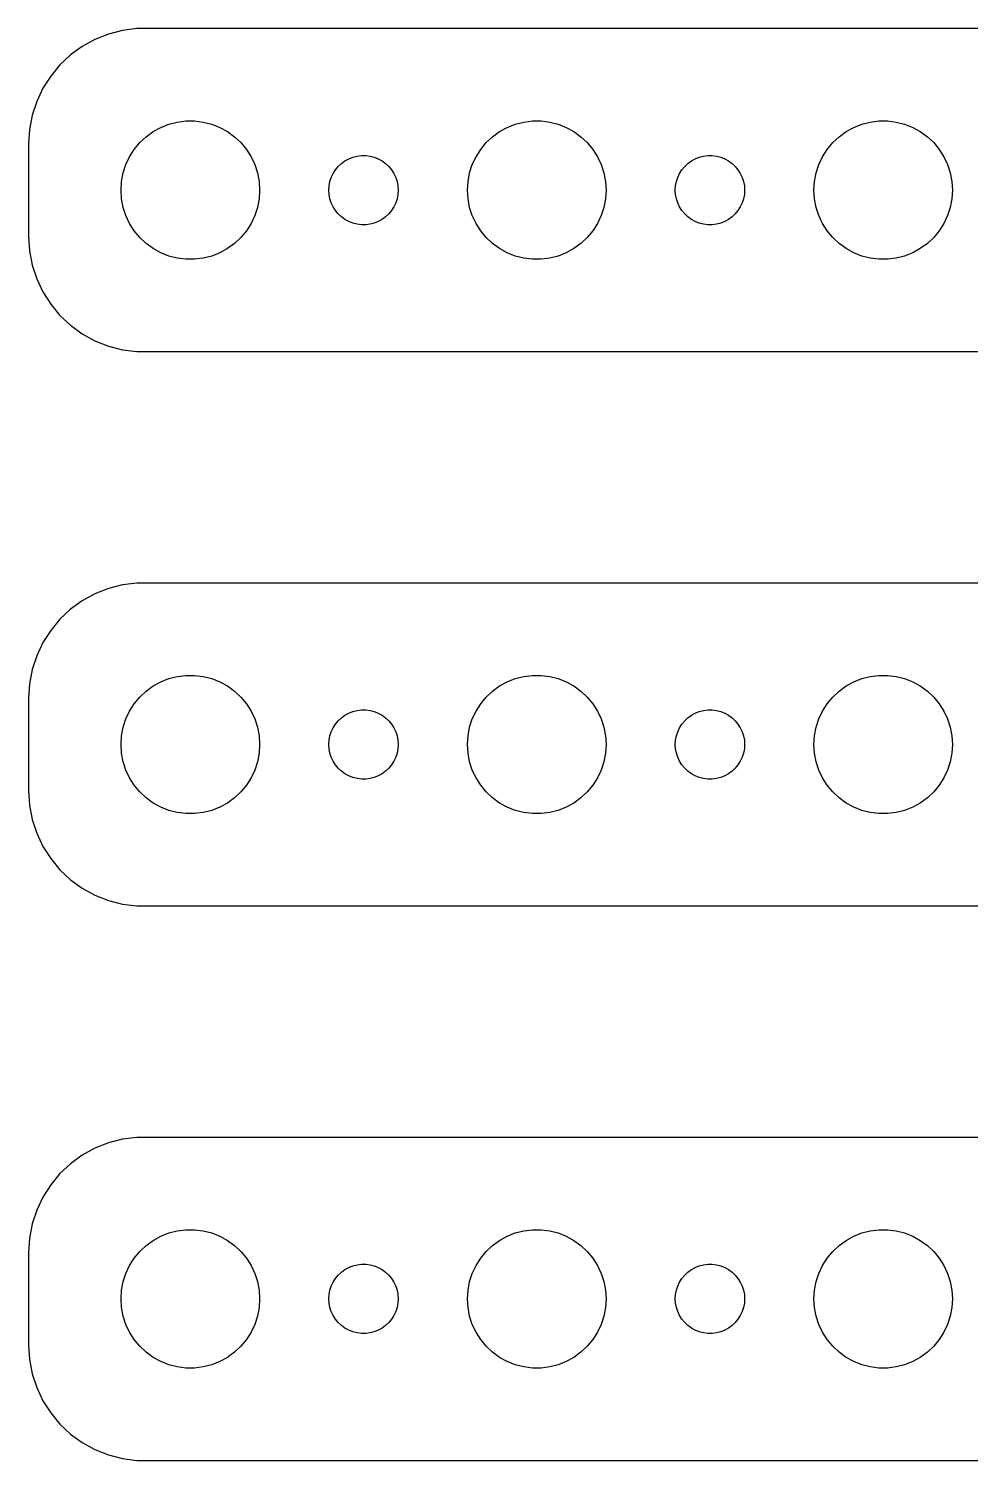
# Model space of a CAD drawing. Header units: metres. Extents: x -82 to 82, y 41 to 103.
# Drawn here: x -82 to -41.2, y 41 to 103 of the extents above; entities that cross this region are included whole.
import ezdxf

# ---------------------------------------------------------------- set-up
doc = ezdxf.new("R2010")
doc.units = ezdxf.units.M

msp = doc.modelspace()

# ---------------------------------------------------------------- linework, layer by layer
for p, q in [((-77.9369, 102.911), (-78.5451, 102.755)), ((-77.3139, 102.99), (-77.9369, 102.911)), ((77.3139, 102.99), (-77.3139, 102.99)), ((-79.1289, 102.524), (-79.6791, 102.222)), ((-78.5451, 102.755), (-79.1289, 102.524)), ((-80.1871, 101.853), (-80.6448, 101.423)), ((-79.6791, 102.222), (-80.1871, 101.853)), ((-80.6448, 101.423), (-81.0451, 100.939)), ((-81.3815, 100.409), (-81.6489, 99.8406)), ((-81.0451, 100.939), (-81.3815, 100.409)), ((-81.6489, 99.8406), (-81.8429, 99.2434)), ((-81.8429, 99.2434), (-81.9606, 98.6267)), ((-81.9606, 98.6267), (-82, 98)), ((-76.6075, 98.533), (-76.2773, 98.7145)), ((-76.2773, 98.7145), (-75.927, 98.8532)), ((-75.927, 98.8532), (-75.5621, 98.9469)), ((-75.5621, 98.9469), (-75.1884, 98.9941)), ((-75.1884, 98.9941), (-74.8116, 98.9941)), ((-74.8116, 98.9941), (-74.4379, 98.9469)), ((-74.4379, 98.9469), (-74.073, 98.8532)), ((-74.073, 98.8532), (-73.7227, 98.7145)), ((-73.7227, 98.7145), (-73.3925, 98.533)), ((-61.6075, 98.533), (-61.2773, 98.7145)), ((-61.2773, 98.7145), (-60.927, 98.8532)), ((-60.927, 98.8532), (-60.5621, 98.9469)), ((-60.5621, 98.9469), (-60.1884, 98.9941)), ((-60.1884, 98.9941), (-59.8116, 98.9941)), ((-59.8116, 98.9941), (-59.4379, 98.9469)), ((-59.4379, 98.9469), (-59.0729, 98.8532)), ((-59.0729, 98.8532), (-58.7227, 98.7145)), ((-58.7227, 98.7145), (-58.3925, 98.533)), ((-46.6075, 98.533), (-46.2773, 98.7145)), ((-46.2773, 98.7145), (-45.927, 98.8532)), ((-45.927, 98.8532), (-45.5621, 98.9469)), ((-45.5621, 98.9469), (-45.1884, 98.9941)), ((-45.1884, 98.9941), (-44.8116, 98.9941)), ((-44.8116, 98.9941), (-44.4379, 98.9469)), ((-44.4379, 98.9469), (-44.0729, 98.8532)), ((-44.0729, 98.8532), (-43.7227, 98.7145)), ((-43.7227, 98.7145), (-43.3925, 98.533)), ((-82, 98), (-82, 94)), ((-77.427, 97.7634), (-77.1869, 98.0536)), ((-77.1869, 98.0536), (-76.9123, 98.3115)), ((-76.9123, 98.3115), (-76.6075, 98.533)), ((-73.3925, 98.533), (-73.0877, 98.3115)), ((-73.0877, 98.3115), (-72.8131, 98.0536)), ((-72.8131, 98.0536), (-72.573, 97.7634)), ((-62.427, 97.7634), (-62.1869, 98.0536)), ((-62.1869, 98.0536), (-61.9123, 98.3115)), ((-61.9123, 98.3115), (-61.6075, 98.533)), ((-58.3925, 98.533), (-58.0877, 98.3115)), ((-58.0877, 98.3115), (-57.8131, 98.0536)), ((-57.8131, 98.0536), (-57.5729, 97.7634)), ((-47.427, 97.7634), (-47.1869, 98.0536)), ((-47.1869, 98.0536), (-46.9123, 98.3115)), ((-46.9123, 98.3115), (-46.6075, 98.533)), ((-43.3925, 98.533), (-43.0877, 98.3115)), ((-43.0877, 98.3115), (-42.8131, 98.0536)), ((-42.8131, 98.0536), (-42.5729, 97.7634)), ((-77.7893, 97.1044), (-77.6289, 97.4453)), ((-77.6289, 97.4453), (-77.427, 97.7634)), ((-72.573, 97.7634), (-72.3711, 97.4453)), ((-72.3711, 97.4453), (-72.2107, 97.1044)), ((-68.3037, 97.2665), (-68.1387, 97.3572)), ((-68.1387, 97.3572), (-67.9635, 97.4266)), ((-67.9635, 97.4266), (-67.7811, 97.4734)), ((-67.7811, 97.4734), (-67.5942, 97.497)), ((-67.5942, 97.497), (-67.4058, 97.497)), ((-67.4058, 97.497), (-67.2189, 97.4734)), ((-67.2189, 97.4734), (-67.0365, 97.4266)), ((-67.0365, 97.4266), (-66.8613, 97.3572)), ((-66.8613, 97.3572), (-66.6963, 97.2665)), ((-62.7893, 97.1044), (-62.6289, 97.4453)), ((-62.6289, 97.4453), (-62.427, 97.7634)), ((-57.5729, 97.7634), (-57.3711, 97.4453)), ((-57.3711, 97.4453), (-57.2107, 97.1044)), ((-53.3037, 97.2665), (-53.1387, 97.3572)), ((-53.1387, 97.3572), (-52.9635, 97.4266)), ((-52.9635, 97.4266), (-52.7811, 97.4734)), ((-52.7811, 97.4734), (-52.5942, 97.497)), ((-52.5942, 97.497), (-52.4058, 97.497)), ((-52.4058, 97.497), (-52.2189, 97.4734)), ((-52.2189, 97.4734), (-52.0365, 97.4266)), ((-52.0365, 97.4266), (-51.8613, 97.3572)), ((-51.8613, 97.3572), (-51.6963, 97.2665)), ((-47.7893, 97.1044), (-47.6289, 97.4453)), ((-47.6289, 97.4453), (-47.427, 97.7634)), ((-42.5729, 97.7634), (-42.3711, 97.4453)), ((-42.3711, 97.4453), (-42.2107, 97.1044)), ((-77.9763, 96.376), (-77.9057, 96.7461)), ((-77.9057, 96.7461), (-77.7893, 97.1044)), ((-72.2107, 97.1044), (-72.0943, 96.7461)), ((-72.0943, 96.7461), (-72.0237, 96.376)), ((-68.8947, 96.5522), (-68.8145, 96.7226)), ((-68.8145, 96.7226), (-68.7135, 96.8817)), ((-68.7135, 96.8817), (-68.5934, 97.0268)), ((-68.5934, 97.0268), (-68.4561, 97.1558)), ((-68.4561, 97.1558), (-68.3037, 97.2665)), ((-66.6963, 97.2665), (-66.5439, 97.1558)), ((-66.5439, 97.1558), (-66.4065, 97.0268)), ((-66.4065, 97.0268), (-66.2865, 96.8817)), ((-66.2865, 96.8817), (-66.1855, 96.7226)), ((-66.1855, 96.7226), (-66.1053, 96.5522)), ((-62.9763, 96.376), (-62.9057, 96.7461)), ((-62.9057, 96.7461), (-62.7893, 97.1044)), ((-57.2107, 97.1044), (-57.0942, 96.7461)), ((-57.0942, 96.7461), (-57.0237, 96.376)), ((-53.8947, 96.5522), (-53.8145, 96.7226)), ((-53.8145, 96.7226), (-53.7135, 96.8817)), ((-53.7135, 96.8817), (-53.5934, 97.0268)), ((-53.5934, 97.0268), (-53.4561, 97.1558)), ((-53.4561, 97.1558), (-53.3037, 97.2665)), ((-51.6963, 97.2665), (-51.5439, 97.1558)), ((-51.5439, 97.1558), (-51.4065, 97.0268)), ((-51.4065, 97.0268), (-51.2865, 96.8817)), ((-51.2865, 96.8817), (-51.1855, 96.7226)), ((-51.1855, 96.7226), (-51.1053, 96.5522)), ((-47.9763, 96.376), (-47.9057, 96.7461)), ((-47.9057, 96.7461), (-47.7893, 97.1044)), ((-42.2107, 97.1044), (-42.0942, 96.7461)), ((-42.0942, 96.7461), (-42.0237, 96.376)), ((-78, 96), (-77.9763, 96.376)), ((-72.0237, 96.376), (-72, 96)), ((-69, 96), (-68.9882, 96.188)), ((-68.9882, 96.188), (-68.9529, 96.373)), ((-68.9529, 96.373), (-68.8947, 96.5522)), ((-66.1053, 96.5522), (-66.0471, 96.373)), ((-66.0471, 96.373), (-66.0118, 96.188)), ((-66.0118, 96.188), (-66, 96)), ((-63, 96), (-62.9763, 96.376)), ((-57.0237, 96.376), (-57, 96)), ((-54, 96), (-53.9882, 96.188)), ((-53.9882, 96.188), (-53.9529, 96.373)), ((-53.9529, 96.373), (-53.8947, 96.5522)), ((-51.1053, 96.5522), (-51.0471, 96.373)), ((-51.0471, 96.373), (-51.0118, 96.188)), ((-51.0118, 96.188), (-51, 96)), ((-48, 96), (-47.9763, 96.376)), ((-42.0237, 96.376), (-42, 96)), ((-77.9763, 95.624), (-78, 96)), ((-77.9057, 95.2539), (-77.9763, 95.624)), ((-72.0237, 95.624), (-72.0943, 95.2539)), ((-72, 96), (-72.0237, 95.624)), ((-68.9882, 95.812), (-69, 96)), ((-68.9529, 95.627), (-68.9882, 95.812)), ((-68.8947, 95.4478), (-68.9529, 95.627)), ((-66.0471, 95.627), (-66.1053, 95.4478)), ((-66.0118, 95.812), (-66.0471, 95.627)), ((-66, 96), (-66.0118, 95.812)), ((-62.9763, 95.624), (-63, 96)), ((-62.9057, 95.2539), (-62.9763, 95.624)), ((-57.0237, 95.624), (-57.0942, 95.2539)), ((-57, 96), (-57.0237, 95.624)), ((-53.9882, 95.812), (-54, 96)), ((-53.9529, 95.627), (-53.9882, 95.812)), ((-53.8947, 95.4478), (-53.9529, 95.627)), ((-51.0471, 95.627), (-51.1053, 95.4478)), ((-51.0118, 95.812), (-51.0471, 95.627)), ((-51, 96), (-51.0118, 95.812)), ((-47.9763, 95.624), (-48, 96)), ((-47.9057, 95.2539), (-47.9763, 95.624)), ((-42.0237, 95.624), (-42.0942, 95.2539)), ((-42, 96), (-42.0237, 95.624)), ((-77.7893, 94.8956), (-77.9057, 95.2539)), ((-77.6289, 94.5547), (-77.7893, 94.8956)), ((-72.2107, 94.8956), (-72.3711, 94.5547)), ((-72.0943, 95.2539), (-72.2107, 94.8956)), ((-68.8145, 95.2774), (-68.8947, 95.4478)), ((-68.7135, 95.1183), (-68.8145, 95.2774)), ((-68.5934, 94.9732), (-68.7135, 95.1183)), ((-68.4561, 94.8442), (-68.5934, 94.9732)), ((-68.3037, 94.7335), (-68.4561, 94.8442)), ((-66.5439, 94.8442), (-66.6963, 94.7335)), ((-66.4065, 94.9732), (-66.5439, 94.8442)), ((-66.2865, 95.1183), (-66.4065, 94.9732)), ((-66.1855, 95.2774), (-66.2865, 95.1183)), ((-66.1053, 95.4478), (-66.1855, 95.2774)), ((-62.7893, 94.8956), (-62.9057, 95.2539)), ((-62.6289, 94.5547), (-62.7893, 94.8956)), ((-57.2107, 94.8956), (-57.3711, 94.5547)), ((-57.0942, 95.2539), (-57.2107, 94.8956)), ((-53.8145, 95.2774), (-53.8947, 95.4478)), ((-53.7135, 95.1183), (-53.8145, 95.2774)), ((-53.5934, 94.9732), (-53.7135, 95.1183)), ((-53.4561, 94.8442), (-53.5934, 94.9732)), ((-53.3037, 94.7335), (-53.4561, 94.8442)), ((-51.5439, 94.8442), (-51.6963, 94.7335)), ((-51.4065, 94.9732), (-51.5439, 94.8442)), ((-51.2865, 95.1183), (-51.4065, 94.9732)), ((-51.1855, 95.2774), (-51.2865, 95.1183)), ((-51.1053, 95.4478), (-51.1855, 95.2774)), ((-47.7893, 94.8956), (-47.9057, 95.2539)), ((-47.6289, 94.5547), (-47.7893, 94.8956)), ((-42.2107, 94.8956), (-42.3711, 94.5547)), ((-42.0942, 95.2539), (-42.2107, 94.8956)), ((-77.427, 94.2366), (-77.6289, 94.5547)), ((-77.1869, 93.9464), (-77.427, 94.2366)), ((-72.573, 94.2366), (-72.8131, 93.9464)), ((-72.3711, 94.5547), (-72.573, 94.2366)), ((-68.1387, 94.6428), (-68.3037, 94.7335)), ((-67.9635, 94.5734), (-68.1387, 94.6428)), ((-67.7811, 94.5266), (-67.9635, 94.5734)), ((-67.5942, 94.503), (-67.7811, 94.5266)), ((-67.4058, 94.503), (-67.5942, 94.503)), ((-67.2189, 94.5266), (-67.4058, 94.503)), ((-67.0365, 94.5734), (-67.2189, 94.5266)), ((-66.8613, 94.6428), (-67.0365, 94.5734)), ((-66.6963, 94.7335), (-66.8613, 94.6428)), ((-62.427, 94.2366), (-62.6289, 94.5547)), ((-62.1869, 93.9464), (-62.427, 94.2366)), ((-57.5729, 94.2366), (-57.8131, 93.9464)), ((-57.3711, 94.5547), (-57.5729, 94.2366)), ((-53.1387, 94.6428), (-53.3037, 94.7335)), ((-52.9635, 94.5734), (-53.1387, 94.6428)), ((-52.7811, 94.5266), (-52.9635, 94.5734)), ((-52.5942, 94.503), (-52.7811, 94.5266)), ((-52.4058, 94.503), (-52.5942, 94.503)), ((-52.2189, 94.5266), (-52.4058, 94.503)), ((-52.0365, 94.5734), (-52.2189, 94.5266)), ((-51.8613, 94.6428), (-52.0365, 94.5734)), ((-51.6963, 94.7335), (-51.8613, 94.6428)), ((-47.427, 94.2366), (-47.6289, 94.5547)), ((-47.1869, 93.9464), (-47.427, 94.2366)), ((-42.5729, 94.2366), (-42.8131, 93.9464)), ((-42.3711, 94.5547), (-42.5729, 94.2366)), ((-82, 94), (-81.9606, 93.3733)), ((-76.9123, 93.6885), (-77.1869, 93.9464)), ((-76.6075, 93.467), (-76.9123, 93.6885)), ((-73.0877, 93.6885), (-73.3925, 93.467)), ((-72.8131, 93.9464), (-73.0877, 93.6885)), ((-61.9123, 93.6885), (-62.1869, 93.9464)), ((-61.6075, 93.467), (-61.9123, 93.6885)), ((-58.0877, 93.6885), (-58.3925, 93.467)), ((-57.8131, 93.9464), (-58.0877, 93.6885)), ((-46.9123, 93.6885), (-47.1869, 93.9464)), ((-46.6075, 93.467), (-46.9123, 93.6885)), ((-43.0877, 93.6885), (-43.3925, 93.467)), ((-42.8131, 93.9464), (-43.0877, 93.6885)), ((-81.9606, 93.3733), (-81.8429, 92.7566)), ((-76.2773, 93.2855), (-76.6075, 93.467)), ((-75.927, 93.1468), (-76.2773, 93.2855)), ((-75.5621, 93.0531), (-75.927, 93.1468)), ((-75.1884, 93.0059), (-75.5621, 93.0531)), ((-74.8116, 93.0059), (-75.1884, 93.0059)), ((-74.4379, 93.0531), (-74.8116, 93.0059)), ((-74.073, 93.1468), (-74.4379, 93.0531)), ((-73.7227, 93.2855), (-74.073, 93.1468)), ((-73.3925, 93.467), (-73.7227, 93.2855)), ((-61.2773, 93.2855), (-61.6075, 93.467)), ((-60.927, 93.1468), (-61.2773, 93.2855)), ((-60.5621, 93.0531), (-60.927, 93.1468)), ((-60.1884, 93.0059), (-60.5621, 93.0531)), ((-59.8116, 93.0059), (-60.1884, 93.0059)), ((-59.4379, 93.0531), (-59.8116, 93.0059)), ((-59.0729, 93.1468), (-59.4379, 93.0531)), ((-58.7227, 93.2855), (-59.0729, 93.1468)), ((-58.3925, 93.467), (-58.7227, 93.2855)), ((-46.2773, 93.2855), (-46.6075, 93.467)), ((-45.927, 93.1468), (-46.2773, 93.2855)), ((-45.5621, 93.0531), (-45.927, 93.1468)), ((-45.1884, 93.0059), (-45.5621, 93.0531)), ((-44.8116, 93.0059), (-45.1884, 93.0059)), ((-44.4379, 93.0531), (-44.8116, 93.0059)), ((-44.0729, 93.1468), (-44.4379, 93.0531)), ((-43.7227, 93.2855), (-44.0729, 93.1468)), ((-43.3925, 93.467), (-43.7227, 93.2855)), ((-81.8429, 92.7566), (-81.6489, 92.1594)), ((-81.6489, 92.1594), (-81.3815, 91.5912)), ((-81.3815, 91.5912), (-81.0451, 91.0611)), ((-81.0451, 91.0611), (-80.6448, 90.5773)), ((-80.6448, 90.5773), (-80.1871, 90.1474)), ((-80.1871, 90.1474), (-79.6791, 89.7784)), ((-79.6791, 89.7784), (-79.1289, 89.4759)), ((-79.1289, 89.4759), (-78.5451, 89.2447)), ((-78.5451, 89.2447), (-77.9369, 89.0886)), ((-77.9369, 89.0886), (-77.3139, 89.0099)), ((-77.3139, 89.0099), (77.3139, 89.0099)), ((-78.5451, 78.7553), (-79.1289, 78.5241)), ((-77.9369, 78.9114), (-78.5451, 78.7553)), ((-77.3139, 78.9901), (-77.9369, 78.9114)), ((77.3139, 78.9901), (-77.3139, 78.9901)), ((-79.6791, 78.2216), (-80.1871, 77.8526)), ((-79.1289, 78.5241), (-79.6791, 78.2216)), ((-80.1871, 77.8526), (-80.6448, 77.4227)), ((-81.0451, 76.9389), (-81.3815, 76.4088)), ((-80.6448, 77.4227), (-81.0451, 76.9389)), ((-81.3815, 76.4088), (-81.6489, 75.8406)), ((-81.6489, 75.8406), (-81.8429, 75.2434)), ((-81.8429, 75.2434), (-81.9606, 74.6267)), ((-81.9606, 74.6267), (-82, 74)), ((-76.9123, 74.3115), (-76.6075, 74.533)), ((-76.6075, 74.533), (-76.2773, 74.7145)), ((-76.2773, 74.7145), (-75.927, 74.8532)), ((-75.927, 74.8532), (-75.5621, 74.9469)), ((-75.5621, 74.9469), (-75.1884, 74.9941)), ((-75.1884, 74.9941), (-74.8116, 74.9941)), ((-74.8116, 74.9941), (-74.4379, 74.9469)), ((-74.4379, 74.9469), (-74.073, 74.8532)), ((-74.073, 74.8532), (-73.7227, 74.7145)), ((-73.7227, 74.7145), (-73.3925, 74.533)), ((-73.3925, 74.533), (-73.0877, 74.3115)), ((-61.9123, 74.3115), (-61.6075, 74.533)), ((-61.6075, 74.533), (-61.2773, 74.7145)), ((-61.2773, 74.7145), (-60.927, 74.8532)), ((-60.927, 74.8532), (-60.5621, 74.9469)), ((-60.5621, 74.9469), (-60.1884, 74.9941)), ((-60.1884, 74.9941), (-59.8116, 74.9941)), ((-59.8116, 74.9941), (-59.4379, 74.9469)), ((-59.4379, 74.9469), (-59.0729, 74.8532)), ((-59.0729, 74.8532), (-58.7227, 74.7145)), ((-58.7227, 74.7145), (-58.3925, 74.533)), ((-58.3925, 74.533), (-58.0877, 74.3115)), ((-46.9123, 74.3115), (-46.6075, 74.533)), ((-46.6075, 74.533), (-46.2773, 74.7145)), ((-46.2773, 74.7145), (-45.927, 74.8532)), ((-45.927, 74.8532), (-45.5621, 74.9469)), ((-45.5621, 74.9469), (-45.1884, 74.9941)), ((-45.1884, 74.9941), (-44.8116, 74.9941)), ((-44.8116, 74.9941), (-44.4379, 74.9469)), ((-44.4379, 74.9469), (-44.0729, 74.8532)), ((-44.0729, 74.8532), (-43.7227, 74.7145)), ((-43.7227, 74.7145), (-43.3925, 74.533)), ((-43.3925, 74.533), (-43.0877, 74.3115)), ((-82, 74), (-82, 70)), ((-77.6289, 73.4453), (-77.427, 73.7634)), ((-77.427, 73.7634), (-77.1869, 74.0536)), ((-77.1869, 74.0536), (-76.9123, 74.3115)), ((-73.0877, 74.3115), (-72.8131, 74.0536)), ((-72.8131, 74.0536), (-72.573, 73.7634)), ((-72.573, 73.7634), (-72.3711, 73.4453)), ((-62.6289, 73.4453), (-62.427, 73.7634)), ((-62.427, 73.7634), (-62.1869, 74.0536)), ((-62.1869, 74.0536), (-61.9123, 74.3115)), ((-58.0877, 74.3115), (-57.8131, 74.0536)), ((-57.8131, 74.0536), (-57.5729, 73.7634)), ((-57.5729, 73.7634), (-57.3711, 73.4453)), ((-47.6289, 73.4453), (-47.427, 73.7634)), ((-47.427, 73.7634), (-47.1869, 74.0536)), ((-47.1869, 74.0536), (-46.9123, 74.3115)), ((-43.0877, 74.3115), (-42.8131, 74.0536)), ((-42.8131, 74.0536), (-42.5729, 73.7634)), ((-42.5729, 73.7634), (-42.3711, 73.4453)), ((-77.7893, 73.1044), (-77.6289, 73.4453)), ((-72.3711, 73.4453), (-72.2107, 73.1044)), ((-68.5934, 73.0268), (-68.4561, 73.1558)), ((-68.4561, 73.1558), (-68.3037, 73.2665)), ((-68.3037, 73.2665), (-68.1387, 73.3572)), ((-68.1387, 73.3572), (-67.9635, 73.4266)), ((-67.9635, 73.4266), (-67.7811, 73.4734)), ((-67.7811, 73.4734), (-67.5942, 73.497)), ((-67.5942, 73.497), (-67.4058, 73.497)), ((-67.4058, 73.497), (-67.2189, 73.4734)), ((-67.2189, 73.4734), (-67.0365, 73.4266)), ((-67.0365, 73.4266), (-66.8613, 73.3572)), ((-66.8613, 73.3572), (-66.6963, 73.2665)), ((-66.6963, 73.2665), (-66.5439, 73.1558)), ((-66.5439, 73.1558), (-66.4065, 73.0268)), ((-62.7893, 73.1044), (-62.6289, 73.4453)), ((-57.3711, 73.4453), (-57.2107, 73.1044)), ((-53.5934, 73.0268), (-53.4561, 73.1558)), ((-53.4561, 73.1558), (-53.3037, 73.2665)), ((-53.3037, 73.2665), (-53.1387, 73.3572)), ((-53.1387, 73.3572), (-52.9635, 73.4266)), ((-52.9635, 73.4266), (-52.7811, 73.4734)), ((-52.7811, 73.4734), (-52.5942, 73.497)), ((-52.5942, 73.497), (-52.4058, 73.497)), ((-52.4058, 73.497), (-52.2189, 73.4734)), ((-52.2189, 73.4734), (-52.0365, 73.4266)), ((-52.0365, 73.4266), (-51.8613, 73.3572)), ((-51.8613, 73.3572), (-51.6963, 73.2665)), ((-51.6963, 73.2665), (-51.5439, 73.1558)), ((-51.5439, 73.1558), (-51.4065, 73.0268)), ((-47.7893, 73.1044), (-47.6289, 73.4453)), ((-42.3711, 73.4453), (-42.2107, 73.1044)), ((-77.9763, 72.376), (-77.9057, 72.7461)), ((-77.9057, 72.7461), (-77.7893, 73.1044)), ((-72.2107, 73.1044), (-72.0943, 72.7461)), ((-72.0943, 72.7461), (-72.0237, 72.376)), ((-68.9529, 72.373), (-68.8947, 72.5522)), ((-68.8947, 72.5522), (-68.8145, 72.7226)), ((-68.8145, 72.7226), (-68.7135, 72.8817)), ((-68.7135, 72.8817), (-68.5934, 73.0268)), ((-66.4065, 73.0268), (-66.2865, 72.8817)), ((-66.2865, 72.8817), (-66.1855, 72.7226)), ((-66.1855, 72.7226), (-66.1053, 72.5522)), ((-66.1053, 72.5522), (-66.0471, 72.373)), ((-62.9763, 72.376), (-62.9057, 72.7461)), ((-62.9057, 72.7461), (-62.7893, 73.1044)), ((-57.2107, 73.1044), (-57.0942, 72.7461)), ((-57.0942, 72.7461), (-57.0237, 72.376)), ((-53.9529, 72.373), (-53.8947, 72.5522)), ((-53.8947, 72.5522), (-53.8145, 72.7226)), ((-53.8145, 72.7226), (-53.7135, 72.8817)), ((-53.7135, 72.8817), (-53.5934, 73.0268)), ((-51.4065, 73.0268), (-51.2865, 72.8817)), ((-51.2865, 72.8817), (-51.1855, 72.7226)), ((-51.1855, 72.7226), (-51.1053, 72.5522)), ((-51.1053, 72.5522), (-51.0471, 72.373)), ((-47.9763, 72.376), (-47.9057, 72.7461)), ((-47.9057, 72.7461), (-47.7893, 73.1044)), ((-42.2107, 73.1044), (-42.0942, 72.7461)), ((-42.0942, 72.7461), (-42.0237, 72.376)), ((-78, 72), (-77.9763, 72.376)), ((-77.9763, 71.624), (-78, 72)), ((-72.0237, 72.376), (-72, 72)), ((-72, 72), (-72.0237, 71.624)), ((-69, 72), (-68.9882, 72.188)), ((-68.9882, 71.812), (-69, 72)), ((-68.9882, 72.188), (-68.9529, 72.373)), ((-66.0471, 72.373), (-66.0118, 72.188)), ((-66.0118, 72.188), (-66, 72)), ((-66, 72), (-66.0118, 71.812)), ((-63, 72), (-62.9763, 72.376)), ((-62.9763, 71.624), (-63, 72)), ((-57.0237, 72.376), (-57, 72)), ((-57, 72), (-57.0237, 71.624)), ((-54, 72), (-53.9882, 72.188)), ((-53.9882, 71.812), (-54, 72)), ((-53.9882, 72.188), (-53.9529, 72.373)), ((-51.0471, 72.373), (-51.0118, 72.188)), ((-51.0118, 72.188), (-51, 72)), ((-51, 72), (-51.0118, 71.812)), ((-48, 72), (-47.9763, 72.376)), ((-47.9763, 71.624), (-48, 72)), ((-42.0237, 72.376), (-42, 72)), ((-42, 72), (-42.0237, 71.624)), ((-77.9057, 71.2539), (-77.9763, 71.624)), ((-72.0237, 71.624), (-72.0943, 71.2539)), ((-68.9529, 71.627), (-68.9882, 71.812)), ((-68.8947, 71.4478), (-68.9529, 71.627)), ((-68.8145, 71.2774), (-68.8947, 71.4478)), ((-68.7135, 71.1183), (-68.8145, 71.2774)), ((-66.1855, 71.2774), (-66.2865, 71.1183)), ((-66.1053, 71.4478), (-66.1855, 71.2774)), ((-66.0471, 71.627), (-66.1053, 71.4478)), ((-66.0118, 71.812), (-66.0471, 71.627)), ((-62.9057, 71.2539), (-62.9763, 71.624)), ((-57.0237, 71.624), (-57.0942, 71.2539)), ((-53.9529, 71.627), (-53.9882, 71.812)), ((-53.8947, 71.4478), (-53.9529, 71.627)), ((-53.8145, 71.2774), (-53.8947, 71.4478)), ((-53.7135, 71.1183), (-53.8145, 71.2774)), ((-51.1855, 71.2774), (-51.2865, 71.1183)), ((-51.1053, 71.4478), (-51.1855, 71.2774)), ((-51.0471, 71.627), (-51.1053, 71.4478)), ((-51.0118, 71.812), (-51.0471, 71.627)), ((-47.9057, 71.2539), (-47.9763, 71.624)), ((-42.0237, 71.624), (-42.0942, 71.2539)), ((-77.7893, 70.8956), (-77.9057, 71.2539)), ((-77.6289, 70.5547), (-77.7893, 70.8956)), ((-72.2107, 70.8956), (-72.3711, 70.5547)), ((-72.0943, 71.2539), (-72.2107, 70.8956)), ((-68.5934, 70.9732), (-68.7135, 71.1183)), ((-68.4561, 70.8442), (-68.5934, 70.9732)), ((-68.3037, 70.7335), (-68.4561, 70.8442)), ((-68.1387, 70.6428), (-68.3037, 70.7335)), ((-66.6963, 70.7335), (-66.8613, 70.6428)), ((-66.5439, 70.8442), (-66.6963, 70.7335)), ((-66.4065, 70.9732), (-66.5439, 70.8442)), ((-66.2865, 71.1183), (-66.4065, 70.9732)), ((-62.7893, 70.8956), (-62.9057, 71.2539)), ((-62.6289, 70.5547), (-62.7893, 70.8956)), ((-57.2107, 70.8956), (-57.3711, 70.5547)), ((-57.0942, 71.2539), (-57.2107, 70.8956)), ((-53.5934, 70.9732), (-53.7135, 71.1183)), ((-53.4561, 70.8442), (-53.5934, 70.9732)), ((-53.3037, 70.7335), (-53.4561, 70.8442)), ((-53.1387, 70.6428), (-53.3037, 70.7335)), ((-51.6963, 70.7335), (-51.8613, 70.6428)), ((-51.5439, 70.8442), (-51.6963, 70.7335)), ((-51.4065, 70.9732), (-51.5439, 70.8442)), ((-51.2865, 71.1183), (-51.4065, 70.9732)), ((-47.7893, 70.8956), (-47.9057, 71.2539)), ((-47.6289, 70.5547), (-47.7893, 70.8956)), ((-42.2107, 70.8956), (-42.3711, 70.5547)), ((-42.0942, 71.2539), (-42.2107, 70.8956)), ((-77.427, 70.2366), (-77.6289, 70.5547)), ((-77.1869, 69.9464), (-77.427, 70.2366)), ((-72.573, 70.2366), (-72.8131, 69.9464)), ((-72.3711, 70.5547), (-72.573, 70.2366)), ((-67.9635, 70.5734), (-68.1387, 70.6428)), ((-67.7811, 70.5266), (-67.9635, 70.5734)), ((-67.5942, 70.503), (-67.7811, 70.5266)), ((-67.4058, 70.503), (-67.5942, 70.503)), ((-67.2189, 70.5266), (-67.4058, 70.503)), ((-67.0365, 70.5734), (-67.2189, 70.5266)), ((-66.8613, 70.6428), (-67.0365, 70.5734)), ((-62.427, 70.2366), (-62.6289, 70.5547)), ((-62.1869, 69.9464), (-62.427, 70.2366)), ((-57.5729, 70.2366), (-57.8131, 69.9464)), ((-57.3711, 70.5547), (-57.5729, 70.2366)), ((-52.9635, 70.5734), (-53.1387, 70.6428)), ((-52.7811, 70.5266), (-52.9635, 70.5734)), ((-52.5942, 70.503), (-52.7811, 70.5266)), ((-52.4058, 70.503), (-52.5942, 70.503)), ((-52.2189, 70.5266), (-52.4058, 70.503)), ((-52.0365, 70.5734), (-52.2189, 70.5266)), ((-51.8613, 70.6428), (-52.0365, 70.5734)), ((-47.427, 70.2366), (-47.6289, 70.5547)), ((-47.1869, 69.9464), (-47.427, 70.2366)), ((-42.5729, 70.2366), (-42.8131, 69.9464)), ((-42.3711, 70.5547), (-42.5729, 70.2366)), ((-82, 70), (-81.9606, 69.3733)), ((-76.9123, 69.6885), (-77.1869, 69.9464)), ((-76.6075, 69.467), (-76.9123, 69.6885)), ((-76.2773, 69.2855), (-76.6075, 69.467)), ((-73.3925, 69.467), (-73.7227, 69.2855)), ((-73.0877, 69.6885), (-73.3925, 69.467)), ((-72.8131, 69.9464), (-73.0877, 69.6885)), ((-61.9123, 69.6885), (-62.1869, 69.9464)), ((-61.6075, 69.467), (-61.9123, 69.6885)), ((-61.2773, 69.2855), (-61.6075, 69.467)), ((-58.3925, 69.467), (-58.7227, 69.2855)), ((-58.0877, 69.6885), (-58.3925, 69.467)), ((-57.8131, 69.9464), (-58.0877, 69.6885)), ((-46.9123, 69.6885), (-47.1869, 69.9464)), ((-46.6075, 69.467), (-46.9123, 69.6885)), ((-46.2773, 69.2855), (-46.6075, 69.467)), ((-43.3925, 69.467), (-43.7227, 69.2855)), ((-43.0877, 69.6885), (-43.3925, 69.467)), ((-42.8131, 69.9464), (-43.0877, 69.6885)), ((-81.9606, 69.3733), (-81.8429, 68.7566)), ((-75.927, 69.1468), (-76.2773, 69.2855)), ((-75.5621, 69.0531), (-75.927, 69.1468)), ((-75.1884, 69.0059), (-75.5621, 69.0531)), ((-74.8116, 69.0059), (-75.1884, 69.0059)), ((-74.4379, 69.0531), (-74.8116, 69.0059)), ((-74.073, 69.1468), (-74.4379, 69.0531)), ((-73.7227, 69.2855), (-74.073, 69.1468)), ((-60.927, 69.1468), (-61.2773, 69.2855)), ((-60.5621, 69.0531), (-60.927, 69.1468)), ((-60.1884, 69.0059), (-60.5621, 69.0531)), ((-59.8116, 69.0059), (-60.1884, 69.0059)), ((-59.4379, 69.0531), (-59.8116, 69.0059)), ((-59.0729, 69.1468), (-59.4379, 69.0531)), ((-58.7227, 69.2855), (-59.0729, 69.1468)), ((-45.927, 69.1468), (-46.2773, 69.2855)), ((-45.5621, 69.0531), (-45.927, 69.1468)), ((-45.1884, 69.0059), (-45.5621, 69.0531)), ((-44.8116, 69.0059), (-45.1884, 69.0059)), ((-44.4379, 69.0531), (-44.8116, 69.0059)), ((-44.0729, 69.1468), (-44.4379, 69.0531)), ((-43.7227, 69.2855), (-44.0729, 69.1468)), ((-81.8429, 68.7566), (-81.6489, 68.1594)), ((-81.6489, 68.1594), (-81.3815, 67.5912)), ((-81.3815, 67.5912), (-81.0451, 67.0611)), ((-81.0451, 67.0611), (-80.6448, 66.5773)), ((-80.6448, 66.5773), (-80.1871, 66.1474)), ((-80.1871, 66.1474), (-79.6791, 65.7784)), ((-79.6791, 65.7784), (-79.1289, 65.4759)), ((-79.1289, 65.4759), (-78.5451, 65.2447)), ((-78.5451, 65.2447), (-77.9369, 65.0886)), ((-77.9369, 65.0886), (-77.3139, 65.0099)), ((-77.3139, 65.0099), (77.3139, 65.0099)), ((-78.5451, 54.7553), (-79.1289, 54.5241)), ((-77.9369, 54.9114), (-78.5451, 54.7553)), ((-77.3139, 54.9901), (-77.9369, 54.9114)), ((77.3139, 54.9901), (-77.3139, 54.9901)), ((-79.6791, 54.2216), (-80.1871, 53.8526)), ((-79.1289, 54.5241), (-79.6791, 54.2216)), ((-80.6448, 53.4227), (-81.0451, 52.9389)), ((-80.1871, 53.8526), (-80.6448, 53.4227)), ((-81.0451, 52.9389), (-81.3815, 52.4088)), ((-81.3815, 52.4088), (-81.6489, 51.8406)), ((-81.6489, 51.8406), (-81.8429, 51.2434)), ((-81.8429, 51.2434), (-81.9606, 50.6267)), ((-76.2773, 50.7145), (-75.927, 50.8532)), ((-75.927, 50.8532), (-75.5621, 50.9469)), ((-75.5621, 50.9469), (-75.1884, 50.9941)), ((-75.1884, 50.9941), (-74.8116, 50.9941)), ((-74.8116, 50.9941), (-74.4379, 50.9469)), ((-74.4379, 50.9469), (-74.073, 50.8532)), ((-74.073, 50.8532), (-73.7227, 50.7145)), ((-61.2773, 50.7145), (-60.927, 50.8532)), ((-60.927, 50.8532), (-60.5621, 50.9469)), ((-60.5621, 50.9469), (-60.1884, 50.9941)), ((-60.1884, 50.9941), (-59.8116, 50.9941)), ((-59.8116, 50.9941), (-59.4379, 50.9469)), ((-59.4379, 50.9469), (-59.0729, 50.8532)), ((-59.0729, 50.8532), (-58.7227, 50.7145)), ((-46.2773, 50.7145), (-45.927, 50.8532)), ((-45.927, 50.8532), (-45.5621, 50.9469)), ((-45.5621, 50.9469), (-45.1884, 50.9941)), ((-45.1884, 50.9941), (-44.8116, 50.9941)), ((-44.8116, 50.9941), (-44.4379, 50.9469)), ((-44.4379, 50.9469), (-44.0729, 50.8532)), ((-44.0729, 50.8532), (-43.7227, 50.7145)), ((-81.9606, 50.6267), (-82, 50)), ((-77.1869, 50.0536), (-76.9123, 50.3115)), ((-76.9123, 50.3115), (-76.6075, 50.533)), ((-76.6075, 50.533), (-76.2773, 50.7145)), ((-73.7227, 50.7145), (-73.3925, 50.533)), ((-73.3925, 50.533), (-73.0877, 50.3115)), ((-73.0877, 50.3115), (-72.8131, 50.0536)), ((-62.1869, 50.0536), (-61.9123, 50.3115)), ((-61.9123, 50.3115), (-61.6075, 50.533)), ((-61.6075, 50.533), (-61.2773, 50.7145)), ((-58.7227, 50.7145), (-58.3925, 50.533)), ((-58.3925, 50.533), (-58.0877, 50.3115)), ((-58.0877, 50.3115), (-57.8131, 50.0536)), ((-47.1869, 50.0536), (-46.9123, 50.3115)), ((-46.9123, 50.3115), (-46.6075, 50.533)), ((-46.6075, 50.533), (-46.2773, 50.7145)), ((-43.7227, 50.7145), (-43.3925, 50.533)), ((-43.3925, 50.533), (-43.0877, 50.3115)), ((-43.0877, 50.3115), (-42.8131, 50.0536)), ((-82, 50), (-82, 46)), ((-77.6289, 49.4453), (-77.427, 49.7634)), ((-77.427, 49.7634), (-77.1869, 50.0536)), ((-72.8131, 50.0536), (-72.573, 49.7634)), ((-72.573, 49.7634), (-72.3711, 49.4453)), ((-62.6289, 49.4453), (-62.427, 49.7634)), ((-62.427, 49.7634), (-62.1869, 50.0536)), ((-57.8131, 50.0536), (-57.5729, 49.7634)), ((-57.5729, 49.7634), (-57.3711, 49.4453)), ((-47.6289, 49.4453), (-47.427, 49.7634)), ((-47.427, 49.7634), (-47.1869, 50.0536)), ((-42.8131, 50.0536), (-42.5729, 49.7634)), ((-42.5729, 49.7634), (-42.3711, 49.4453)), ((-77.9057, 48.7461), (-77.7893, 49.1044)), ((-77.7893, 49.1044), (-77.6289, 49.4453)), ((-72.3711, 49.4453), (-72.2107, 49.1044)), ((-72.2107, 49.1044), (-72.0943, 48.7461)), ((-68.7135, 48.8817), (-68.5934, 49.0268)), ((-68.5934, 49.0268), (-68.4561, 49.1558)), ((-68.4561, 49.1558), (-68.3037, 49.2665)), ((-68.3037, 49.2665), (-68.1387, 49.3572)), ((-68.1387, 49.3572), (-67.9635, 49.4266)), ((-67.9635, 49.4266), (-67.7811, 49.4734)), ((-67.7811, 49.4734), (-67.5942, 49.497)), ((-67.5942, 49.497), (-67.4058, 49.497)), ((-67.4058, 49.497), (-67.2189, 49.4734)), ((-67.2189, 49.4734), (-67.0365, 49.4266)), ((-67.0365, 49.4266), (-66.8613, 49.3572)), ((-66.8613, 49.3572), (-66.6963, 49.2665)), ((-66.6963, 49.2665), (-66.5439, 49.1558)), ((-66.5439, 49.1558), (-66.4065, 49.0268)), ((-66.4065, 49.0268), (-66.2865, 48.8817)), ((-62.9057, 48.7461), (-62.7893, 49.1044)), ((-62.7893, 49.1044), (-62.6289, 49.4453)), ((-57.3711, 49.4453), (-57.2107, 49.1044)), ((-57.2107, 49.1044), (-57.0942, 48.7461)), ((-53.7135, 48.8817), (-53.5934, 49.0268)), ((-53.5934, 49.0268), (-53.4561, 49.1558)), ((-53.4561, 49.1558), (-53.3037, 49.2665)), ((-53.3037, 49.2665), (-53.1387, 49.3572)), ((-53.1387, 49.3572), (-52.9635, 49.4266)), ((-52.9635, 49.4266), (-52.7811, 49.4734)), ((-52.7811, 49.4734), (-52.5942, 49.497)), ((-52.5942, 49.497), (-52.4058, 49.497)), ((-52.4058, 49.497), (-52.2189, 49.4734)), ((-52.2189, 49.4734), (-52.0365, 49.4266)), ((-52.0365, 49.4266), (-51.8613, 49.3572)), ((-51.8613, 49.3572), (-51.6963, 49.2665)), ((-51.6963, 49.2665), (-51.5439, 49.1558)), ((-51.5439, 49.1558), (-51.4065, 49.0268)), ((-51.4065, 49.0268), (-51.2865, 48.8817)), ((-47.9057, 48.7461), (-47.7893, 49.1044)), ((-47.7893, 49.1044), (-47.6289, 49.4453)), ((-42.3711, 49.4453), (-42.2107, 49.1044)), ((-42.2107, 49.1044), (-42.0942, 48.7461)), ((-78, 48), (-77.9763, 48.376)), ((-77.9763, 48.376), (-77.9057, 48.7461)), ((-72.0943, 48.7461), (-72.0237, 48.376)), ((-72.0237, 48.376), (-72, 48)), ((-68.9882, 48.188), (-68.9529, 48.373)), ((-68.9529, 48.373), (-68.8947, 48.5522)), ((-68.8947, 48.5522), (-68.8145, 48.7226)), ((-68.8145, 48.7226), (-68.7135, 48.8817)), ((-66.2865, 48.8817), (-66.1855, 48.7226)), ((-66.1855, 48.7226), (-66.1053, 48.5522)), ((-66.1053, 48.5522), (-66.0471, 48.373)), ((-66.0471, 48.373), (-66.0118, 48.188)), ((-63, 48), (-62.9763, 48.376)), ((-62.9763, 48.376), (-62.9057, 48.7461)), ((-57.0942, 48.7461), (-57.0237, 48.376)), ((-57.0237, 48.376), (-57, 48)), ((-53.9882, 48.188), (-53.9529, 48.373)), ((-53.9529, 48.373), (-53.8947, 48.5522)), ((-53.8947, 48.5522), (-53.8145, 48.7226)), ((-53.8145, 48.7226), (-53.7135, 48.8817)), ((-51.2865, 48.8817), (-51.1855, 48.7226)), ((-51.1855, 48.7226), (-51.1053, 48.5522)), ((-51.1053, 48.5522), (-51.0471, 48.373)), ((-51.0471, 48.373), (-51.0118, 48.188)), ((-48, 48), (-47.9763, 48.376)), ((-47.9763, 48.376), (-47.9057, 48.7461)), ((-42.0942, 48.7461), (-42.0237, 48.376)), ((-42.0237, 48.376), (-42, 48)), ((-77.9763, 47.624), (-78, 48)), ((-72, 48), (-72.0237, 47.624)), ((-69, 48), (-68.9882, 48.188)), ((-68.9882, 47.812), (-69, 48)), ((-68.9529, 47.627), (-68.9882, 47.812)), ((-66.0118, 47.812), (-66.0471, 47.627)), ((-66.0118, 48.188), (-66, 48)), ((-66, 48), (-66.0118, 47.812)), ((-62.9763, 47.624), (-63, 48)), ((-57, 48), (-57.0237, 47.624)), ((-54, 48), (-53.9882, 48.188)), ((-53.9882, 47.812), (-54, 48)), ((-53.9529, 47.627), (-53.9882, 47.812)), ((-51.0118, 47.812), (-51.0471, 47.627)), ((-51.0118, 48.188), (-51, 48)), ((-51, 48), (-51.0118, 47.812)), ((-47.9763, 47.624), (-48, 48)), ((-42, 48), (-42.0237, 47.624)), ((-77.9057, 47.2539), (-77.9763, 47.624)), ((-77.7893, 46.8956), (-77.9057, 47.2539)), ((-72.0943, 47.2539), (-72.2107, 46.8956)), ((-72.0237, 47.624), (-72.0943, 47.2539)), ((-68.8947, 47.4478), (-68.9529, 47.627)), ((-68.8145, 47.2774), (-68.8947, 47.4478)), ((-68.7135, 47.1183), (-68.8145, 47.2774)), ((-68.5934, 46.9732), (-68.7135, 47.1183)), ((-66.2865, 47.1183), (-66.4065, 46.9732)), ((-66.1855, 47.2774), (-66.2865, 47.1183)), ((-66.1053, 47.4478), (-66.1855, 47.2774)), ((-66.0471, 47.627), (-66.1053, 47.4478)), ((-62.9057, 47.2539), (-62.9763, 47.624)), ((-62.7893, 46.8956), (-62.9057, 47.2539)), ((-57.0942, 47.2539), (-57.2107, 46.8956)), ((-57.0237, 47.624), (-57.0942, 47.2539)), ((-53.8947, 47.4478), (-53.9529, 47.627)), ((-53.8145, 47.2774), (-53.8947, 47.4478)), ((-53.7135, 47.1183), (-53.8145, 47.2774)), ((-53.5934, 46.9732), (-53.7135, 47.1183)), ((-51.2865, 47.1183), (-51.4065, 46.9732)), ((-51.1855, 47.2774), (-51.2865, 47.1183)), ((-51.1053, 47.4478), (-51.1855, 47.2774)), ((-51.0471, 47.627), (-51.1053, 47.4478)), ((-47.9057, 47.2539), (-47.9763, 47.624)), ((-47.7893, 46.8956), (-47.9057, 47.2539)), ((-42.0942, 47.2539), (-42.2107, 46.8956)), ((-42.0237, 47.624), (-42.0942, 47.2539)), ((-77.6289, 46.5547), (-77.7893, 46.8956)), ((-77.427, 46.2366), (-77.6289, 46.5547)), ((-72.3711, 46.5547), (-72.573, 46.2366)), ((-72.2107, 46.8956), (-72.3711, 46.5547)), ((-68.4561, 46.8442), (-68.5934, 46.9732)), ((-68.3037, 46.7335), (-68.4561, 46.8442)), ((-68.1387, 46.6428), (-68.3037, 46.7335)), ((-67.9635, 46.5734), (-68.1387, 46.6428)), ((-67.7811, 46.5266), (-67.9635, 46.5734)), ((-67.5942, 46.503), (-67.7811, 46.5266)), ((-67.4058, 46.503), (-67.5942, 46.503)), ((-67.2189, 46.5266), (-67.4058, 46.503)), ((-67.0365, 46.5734), (-67.2189, 46.5266)), ((-66.8613, 46.6428), (-67.0365, 46.5734)), ((-66.6963, 46.7335), (-66.8613, 46.6428)), ((-66.5439, 46.8442), (-66.6963, 46.7335)), ((-66.4065, 46.9732), (-66.5439, 46.8442)), ((-62.6289, 46.5547), (-62.7893, 46.8956)), ((-62.427, 46.2366), (-62.6289, 46.5547)), ((-57.3711, 46.5547), (-57.5729, 46.2366)), ((-57.2107, 46.8956), (-57.3711, 46.5547)), ((-53.4561, 46.8442), (-53.5934, 46.9732)), ((-53.3037, 46.7335), (-53.4561, 46.8442)), ((-53.1387, 46.6428), (-53.3037, 46.7335)), ((-52.9635, 46.5734), (-53.1387, 46.6428)), ((-52.7811, 46.5266), (-52.9635, 46.5734)), ((-52.5942, 46.503), (-52.7811, 46.5266)), ((-52.4058, 46.503), (-52.5942, 46.503)), ((-52.2189, 46.5266), (-52.4058, 46.503)), ((-52.0365, 46.5734), (-52.2189, 46.5266)), ((-51.8613, 46.6428), (-52.0365, 46.5734)), ((-51.6963, 46.7335), (-51.8613, 46.6428)), ((-51.5439, 46.8442), (-51.6963, 46.7335)), ((-51.4065, 46.9732), (-51.5439, 46.8442)), ((-47.6289, 46.5547), (-47.7893, 46.8956)), ((-47.427, 46.2366), (-47.6289, 46.5547)), ((-42.3711, 46.5547), (-42.5729, 46.2366)), ((-42.2107, 46.8956), (-42.3711, 46.5547)), ((-82, 46), (-81.9606, 45.3733)), ((-77.1869, 45.9464), (-77.427, 46.2366)), ((-76.9123, 45.6885), (-77.1869, 45.9464)), ((-72.8131, 45.9464), (-73.0877, 45.6885)), ((-72.573, 46.2366), (-72.8131, 45.9464)), ((-62.1869, 45.9464), (-62.427, 46.2366)), ((-61.9123, 45.6885), (-62.1869, 45.9464)), ((-57.8131, 45.9464), (-58.0877, 45.6885)), ((-57.5729, 46.2366), (-57.8131, 45.9464)), ((-47.1869, 45.9464), (-47.427, 46.2366)), ((-46.9123, 45.6885), (-47.1869, 45.9464)), ((-42.8131, 45.9464), (-43.0877, 45.6885)), ((-42.5729, 46.2366), (-42.8131, 45.9464)), ((-81.9606, 45.3733), (-81.8429, 44.7566)), ((-76.6075, 45.467), (-76.9123, 45.6885)), ((-76.2773, 45.2855), (-76.6075, 45.467)), ((-75.927, 45.1468), (-76.2773, 45.2855)), ((-73.7227, 45.2855), (-74.073, 45.1468)), ((-73.3925, 45.467), (-73.7227, 45.2855)), ((-73.0877, 45.6885), (-73.3925, 45.467)), ((-61.6075, 45.467), (-61.9123, 45.6885)), ((-61.2773, 45.2855), (-61.6075, 45.467)), ((-60.927, 45.1468), (-61.2773, 45.2855)), ((-58.7227, 45.2855), (-59.0729, 45.1468)), ((-58.3925, 45.467), (-58.7227, 45.2855)), ((-58.0877, 45.6885), (-58.3925, 45.467)), ((-46.6075, 45.467), (-46.9123, 45.6885)), ((-46.2773, 45.2855), (-46.6075, 45.467)), ((-45.927, 45.1468), (-46.2773, 45.2855)), ((-43.7227, 45.2855), (-44.0729, 45.1468)), ((-43.3925, 45.467), (-43.7227, 45.2855)), ((-43.0877, 45.6885), (-43.3925, 45.467)), ((-81.8429, 44.7566), (-81.6489, 44.1594)), ((-75.5621, 45.0531), (-75.927, 45.1468)), ((-75.1884, 45.0059), (-75.5621, 45.0531)), ((-74.8116, 45.0059), (-75.1884, 45.0059)), ((-74.4379, 45.0531), (-74.8116, 45.0059)), ((-74.073, 45.1468), (-74.4379, 45.0531)), ((-60.5621, 45.0531), (-60.927, 45.1468)), ((-60.1884, 45.0059), (-60.5621, 45.0531)), ((-59.8116, 45.0059), (-60.1884, 45.0059)), ((-59.4379, 45.0531), (-59.8116, 45.0059)), ((-59.0729, 45.1468), (-59.4379, 45.0531)), ((-45.5621, 45.0531), (-45.927, 45.1468)), ((-45.1884, 45.0059), (-45.5621, 45.0531)), ((-44.8116, 45.0059), (-45.1884, 45.0059)), ((-44.4379, 45.0531), (-44.8116, 45.0059)), ((-44.0729, 45.1468), (-44.4379, 45.0531)), ((-81.6489, 44.1594), (-81.3815, 43.5912)), ((-81.3815, 43.5912), (-81.0451, 43.0611)), ((-81.0451, 43.0611), (-80.6448, 42.5773)), ((-80.6448, 42.5773), (-80.1871, 42.1474)), ((-80.1871, 42.1474), (-79.6791, 41.7784)), ((-79.6791, 41.7784), (-79.1289, 41.4759)), ((-79.1289, 41.4759), (-78.5451, 41.2447)), ((-78.5451, 41.2447), (-77.9369, 41.0886)), ((-77.9369, 41.0886), (-77.3139, 41.0099)), ((-77.3139, 41.0099), (77.3139, 41.0099))]:
    msp.add_line(p, q)

doc.saveas('drawing.dxf')
